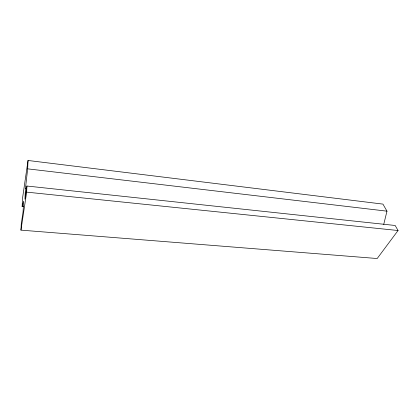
<?xml version="1.0" encoding="UTF-8"?>
<svg xmlns="http://www.w3.org/2000/svg" width="419" height="419" viewBox="0 0 419 419"><rect width="100%" height="100%" fill="white"/><g stroke="black" fill="none" stroke-linecap="round" stroke-linejoin="round"><path stroke-width="0.63" d="M20.95 230.136L26.659 192.132L26.926 186.031L395.169 225.485L398.05 230.518L377.189 258.523L20.95 230.136L21.259 223.992L23.076 211.82L23.584 201.151L22.134 206.577L23.433 206.698M26.926 186.031L24.962 199.177L25.444 188.581L27.664 168.852L28.031 160.477L382.94 204.111L386.973 211.166L383.725 224.427M22.134 206.577L22.547 198.166L28.031 160.477M26.659 192.132L398.05 230.518M25.444 188.581L26.748 188.718M27.664 168.852L386.973 211.166"/></g></svg>
